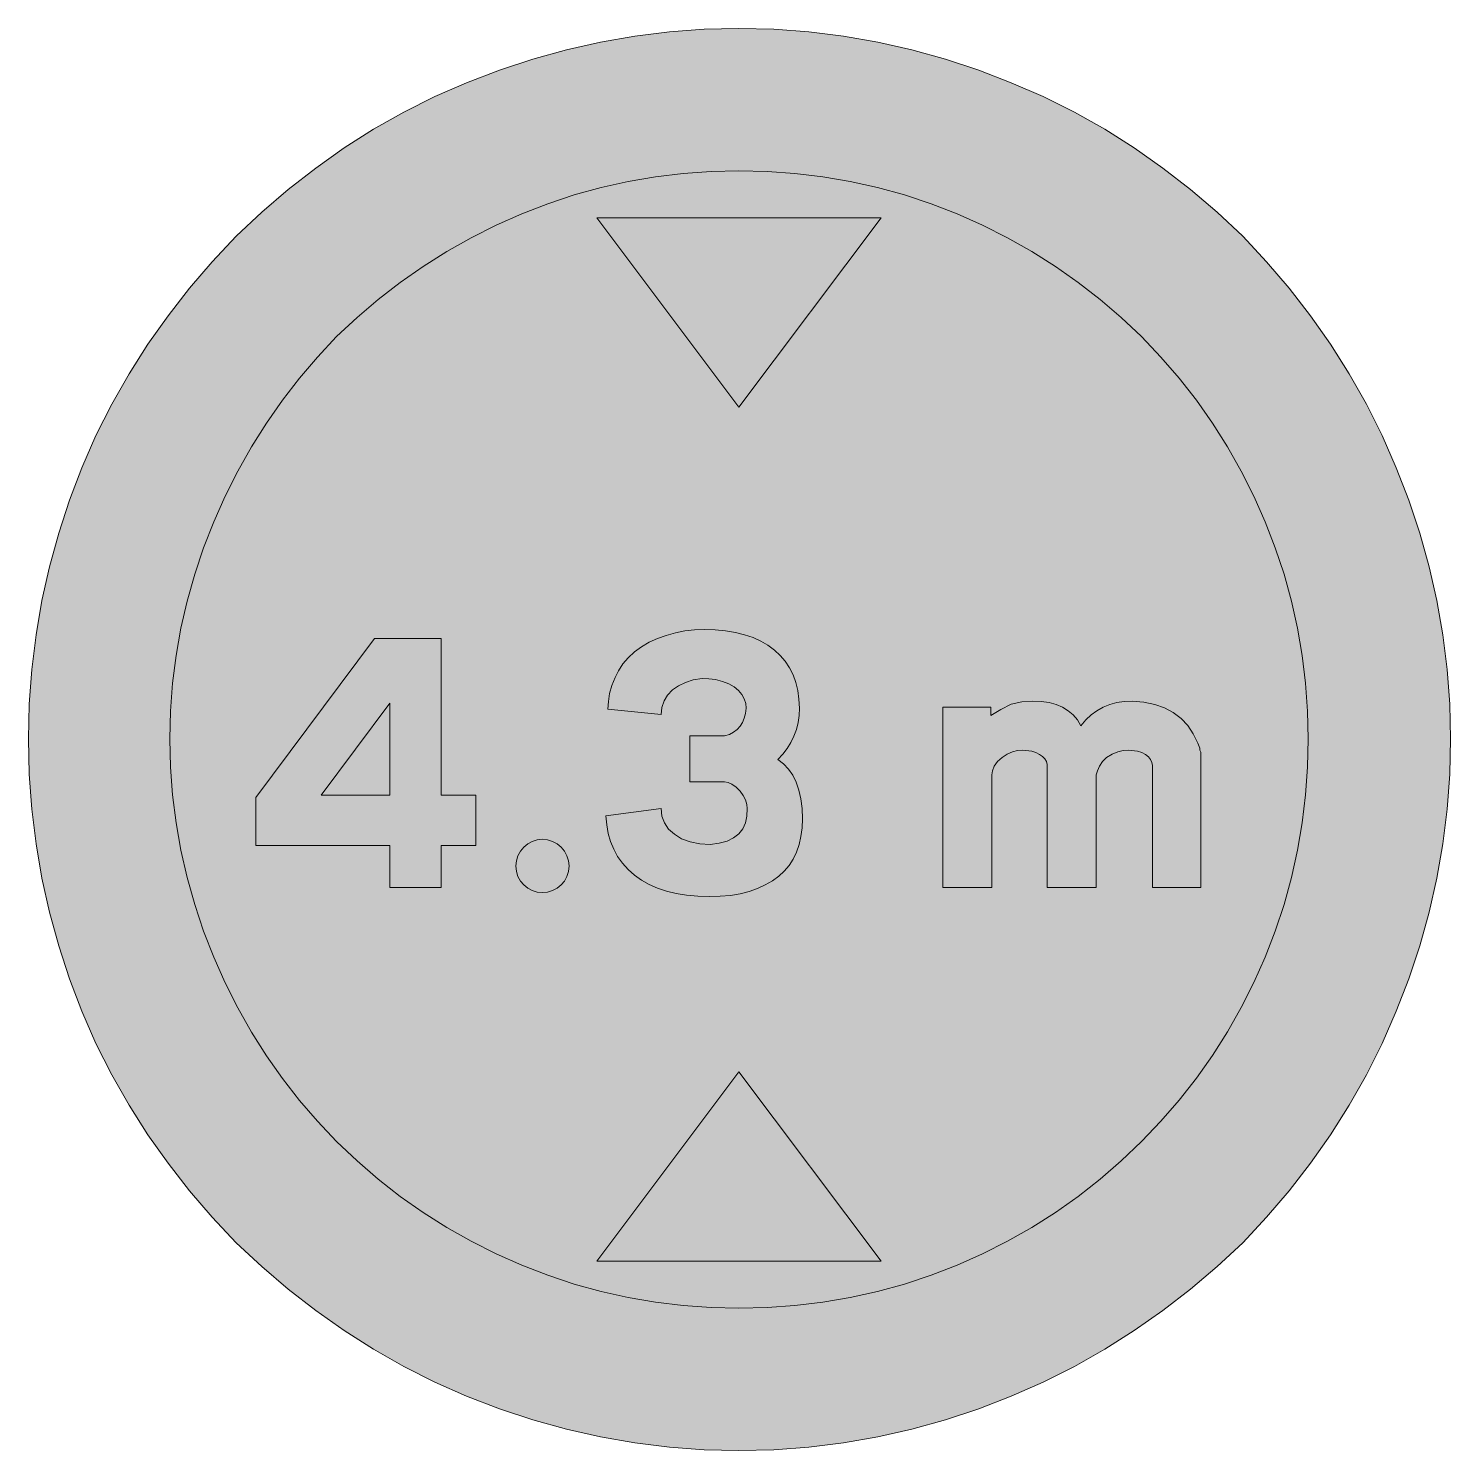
# Model space of a CAD drawing. Header units: metres. Extents: x 160 to 410, y 11 to 261.
import ezdxf

# ---------------------------------------------------------------- set-up
doc = ezdxf.new("R2010")
doc.units = ezdxf.units.M
for name, color, linetype, true_color in [('FILL_BLACK_000000', 7, 'Continuous', 0x000000), ('FILL_RED_FF0000', 7, 'Continuous', 0xff0000), ('FILL_WHITE_FFFFFF', 7, 'Continuous', 0xffffff)]:
    doc.layers.add(name, color=color, linetype=linetype, true_color=true_color)

msp = doc.modelspace()

# ---------------------------------------------------------------- hatches: boundary and pattern name
at = {"layer": 'FILL_BLACK_000000', "true_color": 0x000000}
h = msp.add_hatch(color=7, dxfattribs=at)
h.dxf.hatch_style = 1
h.paths.add_polyline_path([(259.74, 227.7), (309.78, 227.7), (284.76, 194.4), (259.74, 227.7)])
h = msp.add_hatch(color=7, dxfattribs=at)
h.dxf.hatch_style = 1
h.paths.add_polyline_path([(277.5, 108.42), (275.56, 108.6), (273.74, 108.89), (272.02, 109.31), (270.43, 109.84), (268.96, 110.49), (267.61, 111.25), (266.4, 112.14), (265.26, 113.13), (264.27, 114.23), (263.43, 115.41), (262.73, 116.69), (262.18, 118.04), (261.77, 119.48), (261.5, 120.99), (261.36, 122.58), (271.08, 123.84), (271.22, 122.53), (271.64, 121.32), (272.37, 120.25), (273.42, 119.34), (274.66, 118.53), (276.16, 117.97), (277.87, 117.64), (279.72, 117.54), (281.3, 117.76), (282.66, 118.14), (283.8, 118.69), (284.71, 119.41), (285.42, 120.28), (285.9, 121.31), (286.16, 122.5), (286.2, 123.84), (286.13, 124.57), (285.91, 125.37), (285.52, 126.17), (284.94, 126.9), (284.24, 127.61), (283.52, 128.12), (282.84, 128.42), (282.24, 128.52), (276.12, 128.52), (276.12, 136.62), (282.24, 136.62), (283.07, 136.88), (283.79, 137.25), (284.42, 137.73), (284.94, 138.31), (285.36, 138.98), (285.68, 139.73), (285.9, 140.57), (286.02, 141.48), (285.94, 142.34), (285.68, 143.15), (285.26, 143.91), (284.67, 144.61), (283.91, 145.23), (282.98, 145.76), (281.89, 146.19), (280.62, 146.52), (279.45, 146.68), (278.28, 146.7), (276.73, 146.47), (275.33, 146.04), (274.1, 145.45), (273.06, 144.7), (272.22, 143.8), (271.6, 142.78), (271.21, 141.64), (271.08, 140.4), (261.72, 141.3), (261.79, 142.68), (262.01, 144.09), (262.4, 145.5), (262.98, 146.88), (263.59, 148.09), (264.35, 149.27), (265.28, 150.37), (266.4, 151.38), (267.65, 152.29), (268.99, 153.09), (270.42, 153.76), (271.98, 154.26), (273.6, 154.73), (275.24, 155.07), (276.92, 155.27), (278.64, 155.34), (280.58, 155.28), (282.41, 155.11), (284.13, 154.82), (285.74, 154.41), (287.23, 153.9), (288.6, 153.28), (289.86, 152.55), (290.99, 151.72), (292, 150.78), (292.88, 149.74), (293.64, 148.6), (294.26, 147.37), (294.75, 146.03), (295.1, 144.61), (295.31, 143.09), (295.38, 141.48), (295.32, 140.21), (295.14, 138.96), (294.85, 137.75), (294.43, 136.58), (293.9, 135.45), (293.25, 134.39), (292.49, 133.4), (291.6, 132.48), (292.61, 131.72), (293.49, 130.8), (294.23, 129.71), (294.84, 128.48), (295.31, 127.08), (295.65, 125.54), (295.85, 123.86), (295.92, 122.04), (295.85, 120.46), (295.65, 118.95), (295.32, 117.52), (294.86, 116.19), (294.28, 114.96), (293.57, 113.84), (292.73, 112.84), (291.78, 111.96), (290.64, 111.13), (289.39, 110.41), (288.02, 109.79), (286.54, 109.28), (284.95, 108.88), (283.25, 108.59), (281.45, 108.42), (279.54, 108.36), (277.5, 108.42)])
h = msp.add_hatch(color=7, dxfattribs=at)
h.dxf.hatch_style = 1
h.paths.add_polyline_path([(238.5, 117.36), (232.38, 117.36), (232.38, 109.98), (223.38, 109.98), (223.38, 117.36), (199.8, 117.36), (199.8, 125.82), (220.68, 153.72), (232.38, 153.72), (232.38, 126.18), (238.5, 126.18), (238.5, 117.36)])
h.paths.add_polyline_path([(223.38, 126.18), (223.38, 142.38), (211.32, 126.18), (223.38, 126.18)], flags=16)
h = msp.add_hatch(color=7, dxfattribs=at)
h.dxf.hatch_style = 1
h.paths.add_polyline_path([(352.29, 134.03), (351.34, 133.81), (350.35, 133.42), (349.38, 132.84), (348.67, 132.11), (348.14, 131.31), (347.79, 130.51), (347.58, 129.78), (347.58, 109.98), (338.94, 109.98), (338.94, 131.58), (338.8, 132.1), (338.52, 132.58), (338.11, 133.01), (337.59, 133.38), (336.97, 133.68), (336.26, 133.91), (334.62, 134.1), (333.75, 134.03), (332.82, 133.81), (331.89, 133.42), (331.02, 132.84), (330.21, 132.11), (329.65, 131.31), (329.32, 130.51), (329.22, 129.78), (329.22, 109.98), (320.58, 109.98), (320.58, 141.66), (329.04, 141.66), (329.04, 140.22), (330.77, 141.28), (332.64, 142.2), (334.46, 142.61), (336.42, 142.74), (337.91, 142.67), (339.29, 142.47), (340.54, 142.13), (341.66, 141.66), (342.66, 141.05), (343.53, 140.31), (344.27, 139.43), (344.88, 138.42), (345.73, 139.43), (346.67, 140.31), (347.68, 141.05), (348.77, 141.66), (349.94, 142.13), (351.18, 142.47), (352.5, 142.67), (353.88, 142.74), (355.95, 142.56), (357.86, 142.17), (359.58, 141.56), (361.12, 140.74), (362.48, 139.7), (363.65, 138.46), (364.62, 137.01), (365.4, 135.36), (365.76, 134.46), (365.76, 134.1), (365.94, 133.74), (365.94, 132.84), (365.94, 109.98), (357.48, 109.98), (357.48, 131.4), (357.37, 131.94), (357.12, 132.48), (356.74, 132.93), (356.22, 133.38), (355.59, 133.72), (354.82, 133.94), (353.16, 134.1), (352.29, 134.03)])
h = msp.add_hatch(color=7, dxfattribs=at)
h.dxf.hatch_style = 1
h.paths.add_polyline_path([(254.78, 112.78), (254.5, 111.89), (254.06, 111.09), (253.49, 110.41), (252.79, 109.85), (251.99, 109.43), (251.12, 109.17), (250.2, 109.08), (249.28, 109.17), (248.41, 109.43), (247.61, 109.85), (246.92, 110.41), (246.34, 111.09), (245.9, 111.89), (245.62, 112.78), (245.52, 113.76), (245.62, 114.68), (245.9, 115.55), (246.34, 116.35), (246.92, 117.05), (247.61, 117.62), (248.41, 118.06), (249.28, 118.34), (250.2, 118.44), (251.12, 118.34), (251.99, 118.06), (252.79, 117.62), (253.49, 117.05), (254.06, 116.35), (254.5, 115.55), (254.78, 114.68), (254.88, 113.76), (254.78, 112.78)])
h = msp.add_hatch(color=7, dxfattribs=at)
h.dxf.hatch_style = 1
h.paths.add_polyline_path([(309.78, 44.28), (259.74, 44.28), (284.76, 77.58), (309.78, 44.28)])
at = {"layer": 'FILL_RED_FF0000', "true_color": 0xff0000}
h = msp.add_hatch(color=7, dxfattribs=at)
h.dxf.hatch_style = 1
h.paths.add_polyline_path([(409.71, 129.89), (409.26, 123.74), (408.5, 117.64), (407.45, 111.6), (406.11, 105.63), (404.47, 99.73), (402.54, 93.92), (400.32, 88.2), (397.82, 82.54), (395.06, 77.03), (392.05, 71.69), (388.78, 66.51), (385.26, 61.5), (381.51, 56.66), (377.53, 52), (373.32, 47.52), (368.83, 43.31), (364.15, 39.33), (359.29, 35.58), (354.26, 32.06), (349.07, 28.79), (343.73, 25.78), (338.25, 23.02), (332.64, 20.52), (326.91, 18.3), (321.08, 16.37), (315.16, 14.73), (309.17, 13.39), (303.12, 12.34), (297.03, 11.58), (290.9, 11.13), (284.76, 10.98), (278.63, 11.13), (272.52, 11.58), (266.45, 12.34), (260.41, 13.39), (254.43, 14.73), (248.51, 16.37), (242.66, 18.3), (236.88, 20.52), (231.28, 23.02), (225.82, 25.78), (220.51, 28.79), (215.35, 32.06), (210.35, 35.58), (205.52, 39.33), (200.86, 43.31), (196.38, 47.52), (192.16, 52), (188.16, 56.66), (184.38, 61.5), (180.83, 66.51), (177.53, 71.69), (174.48, 77.03), (171.7, 82.54), (169.2, 88.2), (167.04, 93.92), (165.16, 99.73), (163.55, 105.63), (162.22, 111.6), (161.19, 117.64), (160.44, 123.74), (159.99, 129.89), (159.84, 136.08), (159.99, 142.21), (160.44, 148.32), (161.19, 154.38), (162.22, 160.4), (163.55, 166.36), (165.16, 172.25), (167.04, 178.06), (169.2, 183.78), (171.7, 189.44), (174.48, 194.95), (177.53, 200.29), (180.83, 205.47), (184.38, 210.48), (188.16, 215.32), (192.16, 219.98), (196.38, 224.46), (200.86, 228.68), (205.52, 232.68), (210.35, 236.45), (215.35, 239.99), (220.51, 243.27), (225.82, 246.28), (231.28, 249.02), (236.88, 251.46), (242.66, 253.68), (248.51, 255.61), (254.43, 257.25), (260.41, 258.59), (266.45, 259.64), (272.52, 260.4), (278.63, 260.85), (284.76, 261), (290.9, 260.85), (297.03, 260.4), (303.12, 259.64), (309.17, 258.59), (315.16, 257.25), (321.08, 255.61), (326.91, 253.68), (332.64, 251.46), (338.25, 249.02), (343.73, 246.28), (349.07, 243.27), (354.26, 239.99), (359.29, 236.45), (364.15, 232.68), (368.83, 228.68), (373.32, 224.46), (377.53, 219.98), (381.51, 215.32), (385.26, 210.48), (388.78, 205.47), (392.05, 200.29), (395.06, 194.95), (397.82, 189.44), (400.32, 183.78), (402.54, 178.06), (404.47, 172.25), (406.11, 166.36), (407.45, 160.4), (408.5, 154.38), (409.26, 148.32), (409.71, 142.21), (409.86, 136.08), (409.71, 129.89)])
at = {"layer": 'FILL_WHITE_FFFFFF', "true_color": 0xffffff}
h = msp.add_hatch(color=7, dxfattribs=at)
h.dxf.hatch_style = 1
h.paths.add_polyline_path([(384.72, 131.15), (384.37, 126.24), (383.78, 121.35), (382.95, 116.51), (381.89, 111.71), (380.59, 106.97), (379.05, 102.31), (377.28, 97.74), (375.28, 93.26), (373.07, 88.88), (370.64, 84.61), (368.01, 80.46), (365.18, 76.45), (362.14, 72.58), (358.92, 68.87), (355.5, 65.34), (351.97, 61.92), (348.26, 58.7), (344.39, 55.66), (340.38, 52.83), (336.23, 50.2), (331.96, 47.77), (327.58, 45.56), (323.1, 43.56), (318.53, 41.79), (313.87, 40.25), (309.13, 38.95), (304.33, 37.89), (299.49, 37.06), (294.6, 36.47), (289.69, 36.12), (284.76, 36), (279.84, 36.12), (274.95, 36.47), (270.09, 37.06), (265.27, 37.89), (260.51, 38.95), (255.8, 40.25), (251.16, 41.79), (246.6, 43.56), (242.07, 45.56), (237.66, 47.77), (233.38, 50.2), (229.23, 52.83), (225.21, 55.66), (221.34, 58.7), (217.61, 61.92), (214.02, 65.34), (210.66, 68.87), (207.48, 72.55), (204.48, 76.4), (201.67, 80.39), (199.05, 84.53), (196.63, 88.8), (194.42, 93.21), (192.42, 97.74), (190.64, 102.31), (189.08, 106.97), (187.76, 111.71), (186.66, 116.51), (185.8, 121.35), (185.18, 126.24), (184.81, 131.15), (184.68, 136.08), (184.81, 141), (185.18, 145.89), (185.8, 150.75), (186.66, 155.57), (187.76, 160.33), (189.08, 165.04), (190.64, 169.68), (192.42, 174.24), (194.42, 178.77), (196.63, 183.18), (199.05, 187.46), (201.67, 191.61), (204.48, 195.63), (207.48, 199.5), (210.66, 203.23), (214.02, 206.82), (217.61, 210.18), (221.34, 213.36), (225.21, 216.36), (229.23, 219.17), (233.38, 221.79), (237.66, 224.21), (242.07, 226.42), (246.6, 228.42), (251.16, 230.19), (255.8, 231.73), (260.51, 233.03), (265.27, 234.09), (270.09, 234.92), (274.95, 235.51), (279.84, 235.86), (284.76, 235.98), (289.69, 235.86), (294.6, 235.51), (299.49, 234.92), (304.33, 234.09), (309.13, 233.03), (313.87, 231.73), (318.53, 230.19), (323.1, 228.42), (327.58, 226.42), (331.96, 224.21), (336.23, 221.79), (340.38, 219.17), (344.39, 216.36), (348.26, 213.36), (351.97, 210.18), (355.5, 206.82), (358.92, 203.23), (362.14, 199.5), (365.18, 195.63), (368.01, 191.61), (370.64, 187.46), (373.07, 183.18), (375.28, 178.77), (377.28, 174.24), (379.05, 169.68), (380.59, 165.04), (381.89, 160.33), (382.95, 155.57), (383.78, 150.75), (384.37, 145.89), (384.72, 141), (384.84, 136.08), (384.72, 131.15)])

# ---------------------------------------------------------------- linework, layer by layer
at = {"layer": 'FILL_BLACK_000000', "lineweight": 0, "true_color": 0x000000}
for points in [[(259.74, 227.7), (309.78, 227.7), (284.76, 194.4)], [(277.5, 108.42), (275.56, 108.6), (273.74, 108.89), (272.02, 109.31), (270.43, 109.84), (268.96, 110.49), (267.61, 111.25), (266.4, 112.14), (265.26, 113.13), (264.27, 114.23), (263.43, 115.41), (262.73, 116.69), (262.18, 118.04), (261.77, 119.48), (261.5, 120.99), (261.36, 122.58), (271.08, 123.84), (271.22, 122.53), (271.64, 121.32), (272.37, 120.25), (273.42, 119.34), (274.66, 118.53), (276.16, 117.97), (277.87, 117.64), (279.72, 117.54), (281.3, 117.76), (282.66, 118.14), (283.8, 118.69), (284.71, 119.41), (285.42, 120.28), (285.9, 121.31), (286.16, 122.5), (286.2, 123.84), (286.13, 124.57), (285.91, 125.37), (285.52, 126.17), (284.94, 126.9), (284.24, 127.61), (283.52, 128.12), (282.84, 128.42), (282.24, 128.52), (276.12, 128.52), (276.12, 136.62), (282.24, 136.62), (283.07, 136.88), (283.79, 137.25), (284.42, 137.73), (284.94, 138.31), (285.36, 138.98), (285.68, 139.73), (285.9, 140.57), (286.02, 141.48), (285.94, 142.34), (285.68, 143.15), (285.26, 143.91), (284.67, 144.61), (283.91, 145.23), (282.98, 145.76), (281.89, 146.19), (280.62, 146.52), (279.45, 146.68), (278.28, 146.7), (276.73, 146.47), (275.33, 146.04), (274.1, 145.45), (273.06, 144.7), (272.22, 143.8), (271.6, 142.78), (271.21, 141.64), (271.08, 140.4), (261.72, 141.3), (261.79, 142.68), (262.01, 144.09), (262.4, 145.5), (262.98, 146.88), (263.59, 148.09), (264.35, 149.27), (265.28, 150.37), (266.4, 151.38), (267.65, 152.29), (268.99, 153.09), (270.42, 153.76), (271.98, 154.26), (273.6, 154.73), (275.24, 155.07), (276.92, 155.27), (278.64, 155.34), (280.58, 155.28), (282.41, 155.11), (284.13, 154.82), (285.74, 154.41), (287.23, 153.9), (288.6, 153.28), (289.86, 152.55), (290.99, 151.72), (292, 150.78), (292.88, 149.74), (293.64, 148.6), (294.26, 147.37), (294.75, 146.03), (295.1, 144.61), (295.31, 143.09), (295.38, 141.48), (295.32, 140.21), (295.14, 138.96), (294.85, 137.75), (294.43, 136.58), (293.9, 135.45), (293.25, 134.39), (292.49, 133.4), (291.6, 132.48), (292.61, 131.72), (293.49, 130.8), (294.23, 129.71), (294.84, 128.48), (295.31, 127.08), (295.65, 125.54), (295.85, 123.86), (295.92, 122.04), (295.85, 120.46), (295.65, 118.95), (295.32, 117.52), (294.86, 116.19), (294.28, 114.96), (293.57, 113.84), (292.73, 112.84), (291.78, 111.96), (290.64, 111.13), (289.39, 110.41), (288.02, 109.79), (286.54, 109.28), (284.95, 108.88), (283.25, 108.59), (281.45, 108.42), (279.54, 108.36)], [(238.5, 117.36), (232.38, 117.36), (232.38, 109.98), (223.38, 109.98), (223.38, 117.36), (199.8, 117.36), (199.8, 125.82), (220.68, 153.72), (232.38, 153.72), (232.38, 126.18), (238.5, 126.18)], [(352.29, 134.03), (351.34, 133.81), (350.35, 133.42), (349.38, 132.84), (348.67, 132.11), (348.14, 131.31), (347.79, 130.51), (347.58, 129.78), (347.58, 109.98), (338.94, 109.98), (338.94, 131.58), (338.8, 132.1), (338.52, 132.58), (338.11, 133.01), (337.59, 133.38), (336.97, 133.68), (336.26, 133.91), (334.62, 134.1), (333.75, 134.03), (332.82, 133.81), (331.89, 133.42), (331.02, 132.84), (330.21, 132.11), (329.65, 131.31), (329.32, 130.51), (329.22, 129.78), (329.22, 109.98), (320.58, 109.98), (320.58, 141.66), (329.04, 141.66), (329.04, 140.22), (330.77, 141.28), (332.64, 142.2), (334.46, 142.61), (336.42, 142.74), (337.91, 142.67), (339.29, 142.47), (340.54, 142.13), (341.66, 141.66), (342.66, 141.05), (343.53, 140.31), (344.27, 139.43), (344.88, 138.42), (345.73, 139.43), (346.67, 140.31), (347.68, 141.05), (348.77, 141.66), (349.94, 142.13), (351.18, 142.47), (352.5, 142.67), (353.88, 142.74), (355.95, 142.56), (357.86, 142.17), (359.58, 141.56), (361.12, 140.74), (362.48, 139.7), (363.65, 138.46), (364.62, 137.01), (365.4, 135.36), (365.76, 134.46), (365.76, 134.1), (365.94, 133.74), (365.94, 132.84), (365.94, 109.98), (357.48, 109.98), (357.48, 131.4), (357.37, 131.94), (357.12, 132.48), (356.74, 132.93), (356.22, 133.38), (355.59, 133.72), (354.82, 133.94), (353.16, 134.1)], [(223.38, 126.18), (223.38, 142.38), (211.32, 126.18)], [(254.78, 112.78), (254.5, 111.89), (254.06, 111.09), (253.49, 110.41), (252.79, 109.85), (251.99, 109.43), (251.12, 109.17), (250.2, 109.08), (249.28, 109.17), (248.41, 109.43), (247.61, 109.85), (246.92, 110.41), (246.34, 111.09), (245.9, 111.89), (245.62, 112.78), (245.52, 113.76), (245.62, 114.68), (245.9, 115.55), (246.34, 116.35), (246.92, 117.05), (247.61, 117.62), (248.41, 118.06), (249.28, 118.34), (250.2, 118.44), (251.12, 118.34), (251.99, 118.06), (252.79, 117.62), (253.49, 117.05), (254.06, 116.35), (254.5, 115.55), (254.78, 114.68), (254.88, 113.76)], [(309.78, 44.28), (259.74, 44.28), (284.76, 77.58)]]:
    msp.add_lwpolyline(points, close=True, dxfattribs=at)
at = {"layer": 'FILL_RED_FF0000', "lineweight": 0, "true_color": 0xff0000}
msp.add_lwpolyline([(409.71, 129.89), (409.26, 123.74), (408.5, 117.64), (407.45, 111.6), (406.11, 105.63), (404.47, 99.73), (402.54, 93.92), (400.32, 88.2), (397.82, 82.54), (395.06, 77.03), (392.05, 71.69), (388.78, 66.51), (385.26, 61.5), (381.51, 56.66), (377.53, 52), (373.32, 47.52), (368.83, 43.31), (364.15, 39.33), (359.29, 35.58), (354.26, 32.06), (349.07, 28.79), (343.73, 25.78), (338.25, 23.02), (332.64, 20.52), (326.91, 18.3), (321.08, 16.37), (315.16, 14.73), (309.17, 13.39), (303.12, 12.34), (297.03, 11.58), (290.9, 11.13), (284.76, 10.98), (278.63, 11.13), (272.52, 11.58), (266.45, 12.34), (260.41, 13.39), (254.43, 14.73), (248.51, 16.37), (242.66, 18.3), (236.88, 20.52), (231.28, 23.02), (225.82, 25.78), (220.51, 28.79), (215.35, 32.06), (210.35, 35.58), (205.52, 39.33), (200.86, 43.31), (196.38, 47.52), (192.16, 52), (188.16, 56.66), (184.38, 61.5), (180.83, 66.51), (177.53, 71.69), (174.48, 77.03), (171.7, 82.54), (169.2, 88.2), (167.04, 93.92), (165.16, 99.73), (163.55, 105.63), (162.22, 111.6), (161.19, 117.64), (160.44, 123.74), (159.99, 129.89), (159.84, 136.08), (159.99, 142.21), (160.44, 148.32), (161.19, 154.38), (162.22, 160.4), (163.55, 166.36), (165.16, 172.25), (167.04, 178.06), (169.2, 183.78), (171.7, 189.44), (174.48, 194.95), (177.53, 200.29), (180.83, 205.47), (184.38, 210.48), (188.16, 215.32), (192.16, 219.98), (196.38, 224.46), (200.86, 228.68), (205.52, 232.68), (210.35, 236.45), (215.35, 239.99), (220.51, 243.27), (225.82, 246.28), (231.28, 249.02), (236.88, 251.46), (242.66, 253.68), (248.51, 255.61), (254.43, 257.25), (260.41, 258.59), (266.45, 259.64), (272.52, 260.4), (278.63, 260.85), (284.76, 261), (290.9, 260.85), (297.03, 260.4), (303.12, 259.64), (309.17, 258.59), (315.16, 257.25), (321.08, 255.61), (326.91, 253.68), (332.64, 251.46), (338.25, 249.02), (343.73, 246.28), (349.07, 243.27), (354.26, 239.99), (359.29, 236.45), (364.15, 232.68), (368.83, 228.68), (373.32, 224.46), (377.53, 219.98), (381.51, 215.32), (385.26, 210.48), (388.78, 205.47), (392.05, 200.29), (395.06, 194.95), (397.82, 189.44), (400.32, 183.78), (402.54, 178.06), (404.47, 172.25), (406.11, 166.36), (407.45, 160.4), (408.5, 154.38), (409.26, 148.32), (409.71, 142.21), (409.86, 136.08)], close=True, dxfattribs=at)
at = {"layer": 'FILL_WHITE_FFFFFF', "lineweight": 0, "true_color": 0xff0000}
msp.add_lwpolyline([(384.72, 131.15), (384.37, 126.24), (383.78, 121.35), (382.95, 116.51), (381.89, 111.71), (380.59, 106.97), (379.05, 102.31), (377.28, 97.74), (375.28, 93.26), (373.07, 88.88), (370.64, 84.61), (368.01, 80.46), (365.18, 76.45), (362.14, 72.58), (358.92, 68.87), (355.5, 65.34), (351.97, 61.92), (348.26, 58.7), (344.39, 55.66), (340.38, 52.83), (336.23, 50.2), (331.96, 47.77), (327.58, 45.56), (323.1, 43.56), (318.53, 41.79), (313.87, 40.25), (309.13, 38.95), (304.33, 37.89), (299.49, 37.06), (294.6, 36.47), (289.69, 36.12), (284.76, 36), (279.84, 36.12), (274.95, 36.47), (270.09, 37.06), (265.27, 37.89), (260.51, 38.95), (255.8, 40.25), (251.16, 41.79), (246.6, 43.56), (242.07, 45.56), (237.66, 47.77), (233.38, 50.2), (229.23, 52.83), (225.21, 55.66), (221.34, 58.7), (217.61, 61.92), (214.02, 65.34), (210.66, 68.87), (207.48, 72.55), (204.48, 76.4), (201.67, 80.39), (199.05, 84.53), (196.63, 88.8), (194.42, 93.21), (192.42, 97.74), (190.64, 102.31), (189.08, 106.97), (187.76, 111.71), (186.66, 116.51), (185.8, 121.35), (185.18, 126.24), (184.81, 131.15), (184.68, 136.08), (184.81, 141), (185.18, 145.89), (185.8, 150.75), (186.66, 155.57), (187.76, 160.33), (189.08, 165.04), (190.64, 169.68), (192.42, 174.24), (194.42, 178.77), (196.63, 183.18), (199.05, 187.46), (201.67, 191.61), (204.48, 195.63), (207.48, 199.5), (210.66, 203.23), (214.02, 206.82), (217.61, 210.18), (221.34, 213.36), (225.21, 216.36), (229.23, 219.17), (233.38, 221.79), (237.66, 224.21), (242.07, 226.42), (246.6, 228.42), (251.16, 230.19), (255.8, 231.73), (260.51, 233.03), (265.27, 234.09), (270.09, 234.92), (274.95, 235.51), (279.84, 235.86), (284.76, 235.98), (289.69, 235.86), (294.6, 235.51), (299.49, 234.92), (304.33, 234.09), (309.13, 233.03), (313.87, 231.73), (318.53, 230.19), (323.1, 228.42), (327.58, 226.42), (331.96, 224.21), (336.23, 221.79), (340.38, 219.17), (344.39, 216.36), (348.26, 213.36), (351.97, 210.18), (355.5, 206.82), (358.92, 203.23), (362.14, 199.5), (365.18, 195.63), (368.01, 191.61), (370.64, 187.46), (373.07, 183.18), (375.28, 178.77), (377.28, 174.24), (379.05, 169.68), (380.59, 165.04), (381.89, 160.33), (382.95, 155.57), (383.78, 150.75), (384.37, 145.89), (384.72, 141), (384.84, 136.08)], close=True, dxfattribs=at)

doc.saveas('drawing.dxf')
